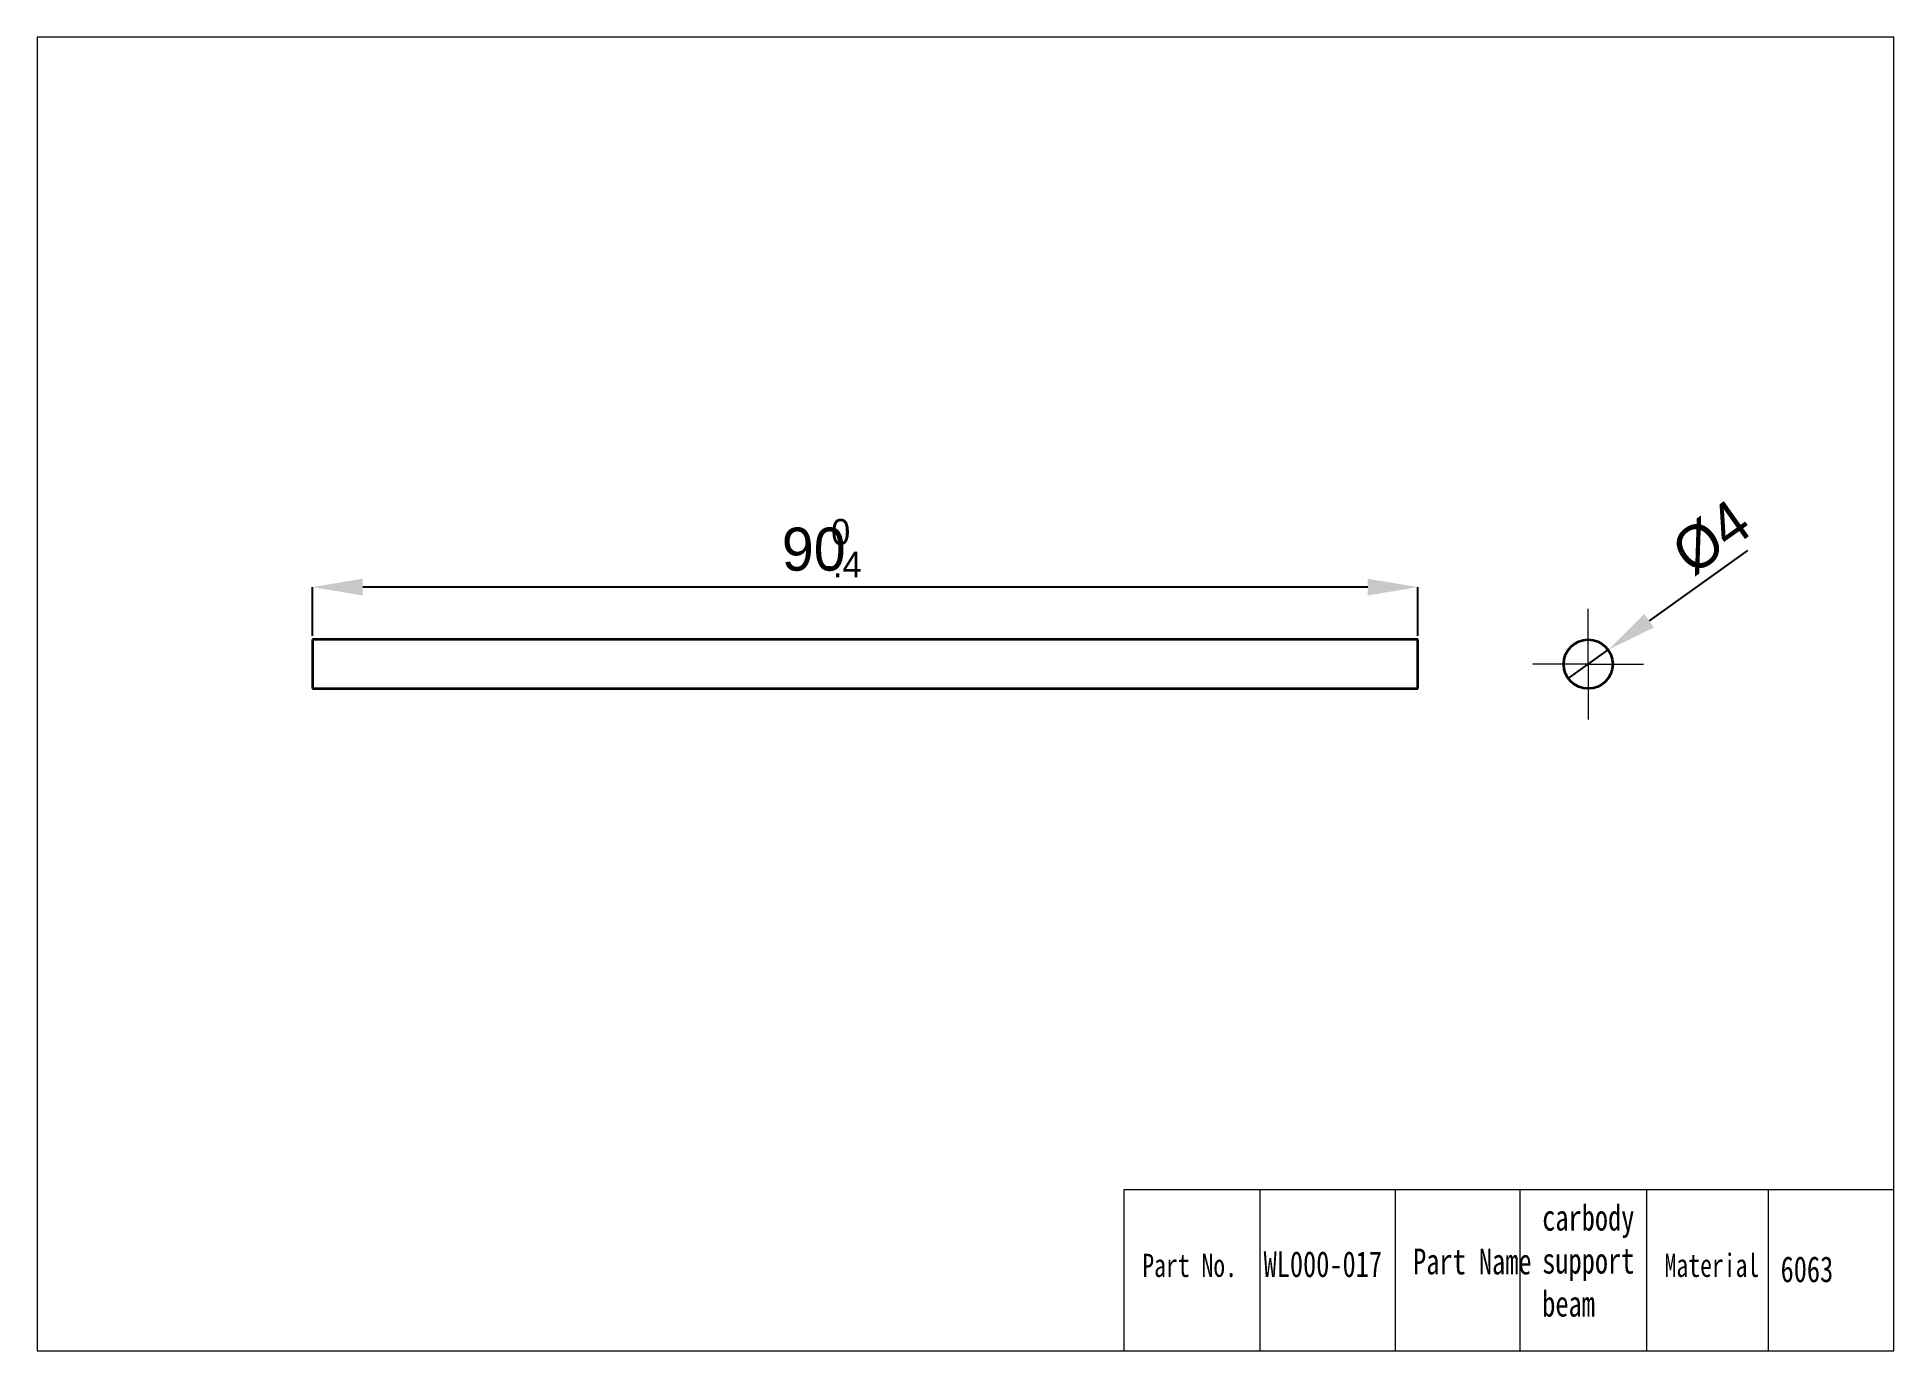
# Model space of a CAD drawing. Header units: millimetres. Extents: x 16 to 46.3, y 13.9 to 35.3.
import ezdxf

# ---------------------------------------------------------------- set-up
doc = ezdxf.new("R2010")
doc.units = ezdxf.units.MM
doc.header["$LTSCALE"] = 0.2
doc.linetypes.add('CENTERX2', pattern=[20.32, 12.7, -2.54, 2.54, -2.54])
doc.layers.get('0').update_dxf_attribs({"lineweight": 18})
for name, color, linetype, lineweight in [('1轮廓实线层', 7, 'Continuous', 15), ('2细线层', 4, 'Continuous', 18), ('3中心线层', 1, 'CENTERX2', 18), ('尺寸线层', 3, 'Continuous', 18)]:
    doc.layers.add(name, color=color, linetype=linetype, lineweight=lineweight)
doc.styles.add('SLDTEXTSTYLE1', font='')
doc.styles.get('SLDTEXTSTYLE1').set_extended_font_data('汉仪长仿宋体')
doc.dimstyles.new('SLDDIMSTYLE0', dxfattribs={"dimtxt": 0.7, "dimasz": 0.816, "dimexe": 0, "dimexo": 0.0625, "dimgap": 0.175, "dimtad": 1, "dimlfac": 5, "dimrnd": 1e-09, "dimzin": 12, "dimdsep": 46, "dimtxsty": 'SLDTEXTSTYLE1', "dimcen": 0.09, "dimdle": 1.632, "dimadec": 0, "dimazin": 3, "dimtfac": 1, "dimtofl": 0, "dimtmove": 0, "dimatfit": 3, "dimfxl": 1, "dimfrac": 2, "dimtolj": 1, "dimarcsym": 0})
doc.dimstyles.new('SLDDIMSTYLE1', dxfattribs={"dimtxt": 0.7, "dimasz": 0.816, "dimexe": 0, "dimexo": 0.0625, "dimgap": 0.175, "dimtad": 1, "dimlfac": 5, "dimrnd": 1e-09, "dimzin": 12, "dimdsep": 46, "dimtxsty": 'SLDTEXTSTYLE1', "dimblk1": 'NONE', "dimsah": 1, "dimcen": 0, "dimdle": 1.632, "dimadec": 0, "dimazin": 3, "dimtfac": 1, "dimtmove": 0, "dimatfit": 3, "dimldrblk": 'NONE', "dimfxl": 1, "dimfrac": 2, "dimtolj": 1, "dimarcsym": 0})

# ---------------------------------------------------------------- blocks, each defined once
blk = doc.blocks.new('*X5')
at = {"layer": '2细线层', "color": 0, "linetype": 'Continuous', "lineweight": 0, "char_height": 0.7, "attachment_point": 1, "style": 'SLDTEXTSTYLE1'}
for s, insert, width in [('90', (28.161, 27.27), 5.30139), ('{\\H0.6x; 0}', (28.808, 27.41), 2.7108), ('{\\H0.6x;-.4}', (28.808, 26.88), 2.7108)]:
    blk.add_mtext(s, dxfattribs=dict(at, insert=insert, width=width))
blk = doc.blocks.new('*X4')
at = {"layer": '2细线层', "linetype": 'Continuous'}
for points in [[(21.336, 26.438), (21.336, 26.166), (20.52, 26.302)], [(37.704, 26.438), (37.704, 26.166), (38.52, 26.302)]]:
    blk.add_hatch(color=0, dxfattribs=at).paths.add_polyline_path(points, flags=0)
at = {"layer": '2细线层', "color": 0, "linetype": 'Continuous', "lineweight": -2}
for p, q in [((20.52, 25.511), (20.52, 26.302)), ((37.704, 26.302), (21.336, 26.302)), ((38.52, 25.511), (38.52, 26.302))]:
    blk.add_line(p, q, dxfattribs=at)
at = {"layer": '2细线层', "color": 0, "linetype": 'Continuous', "lineweight": 0}
blk.add_blockref('*X5', (0, 0), dxfattribs=at)
blk = doc.blocks.new('*X6')
at = {"layer": '2细线层', "linetype": 'Continuous'}
blk.add_hatch(color=0, dxfattribs=at).paths.add_polyline_path([(42.207, 25.865), (42.365, 25.644), (41.621, 25.281)], flags=0)
at = {"layer": '2细线层', "color": 0, "linetype": 'Continuous', "lineweight": -2}
for p, q in [((43.891, 26.9), (42.286, 25.755)), ((40.97, 24.816), (41.621, 25.281))]:
    blk.add_line(p, q, dxfattribs=at)
at = {"layer": '2细线层', "color": 0, "linetype": 'Continuous', "lineweight": 0, "insert": (42.584, 27.043), "char_height": 0.7, "width": 2.3711, "attachment_point": 1, "rotation": 35.5026, "style": 'SLDTEXTSTYLE1'}
blk.add_mtext('%%C4', dxfattribs=at)
blk = doc.blocks.new('_NONE')
blk = doc.blocks.new('SW_CENTERMARKSYMBOL_0')
at = {"layer": '3中心线层', "color": 0, "linetype": 'CENTERX2', "lineweight": 0}
for p, q in [((0, 0.5), (0, 0.9)), ((0, 0), (0, 0.5)), ((-0.5, 0), (-0.9, 0)), ((0, 0), (-0.5, 0)), ((0, 0), (0, -0.5)), ((0, 0), (0.5, 0)), ((0.5, 0), (0.9, 0)), ((0, -0.5), (0, -0.9))]:
    blk.add_line(p, q, dxfattribs=at)

msp = doc.modelspace()

# ---------------------------------------------------------------- linework, layer by layer
for p, q in [((46.2731, 35.2537), (16.0331, 35.2537)), ((16.0331, 35.2537), (16.0331, 13.8697)), ((46.2731, 13.8697), (46.2731, 35.2537)), ((46.2731, 16.4885), (33.7318, 16.4885)), ((33.7318, 16.4885), (33.7318, 13.8697)), ((35.9475, 16.4885), (35.9475, 13.8697)), ((38.1498, 16.4885), (38.1498, 13.8697)), ((40.1832, 16.4885), (40.1832, 13.8697)), ((42.2464, 16.4885), (42.2464, 13.8697)), ((44.2274, 16.4885), (44.2274, 13.8697)), ((46.2731, 13.8697), (46.2731, 16.4885)), ((16.0331, 13.8697), (46.2731, 13.8697)), ((34.7767, 13.8697), (46.2731, 13.8697))]:
    msp.add_line(p, q)
at = {"layer": '1轮廓实线层', "linetype": 'Continuous', "lineweight": 35}
for p, q in [((38.5196, 25.4486), (20.5196, 25.4486)), ((20.5196, 25.4486), (20.5196, 25.0486)), ((38.5196, 25.0486), (38.5196, 25.4486)), ((20.5196, 25.0486), (20.5196, 24.6486)), ((38.5196, 24.6486), (38.5196, 25.0486)), ((20.5196, 24.6486), (38.5196, 24.6486))]:
    msp.add_line(p, q, dxfattribs=at)
msp.add_circle((41.2957, 25.0486), 0.4, dxfattribs=at)

# ---------------------------------------------------------------- block references
at = {"layer": '3中心线层', "color": 1, "linetype": 'CENTERX2', "lineweight": 0}
msp.add_blockref('SW_CENTERMARKSYMBOL_0', (41.2957, 25.0486), dxfattribs=at)

# ---------------------------------------------------------------- texts
at = {"attachment_point": 1}
for s, width, gutter_width, heights, insert, char_height in [('{\\fHYSWLongFangSong|b1|i0|c134|p2;Part No.}', 24.366564, 17.5, [3.5], (34.0323, 15.451), 0.378), ('{\\fHYSWLongFangSong|b1|i0|c134|p2;Part Name  }', 68.540777, 35, [0], (38.4436, 15.5353), 0.42), ('{\\fHYSWLongFangSong|b1|i0|c134|p2;Material}', 24.366564, 17.5, [3.5], (42.5386, 15.451), 0.378)]:
    msp.add_mtext_dynamic_manual_height_columns(s, width=width, gutter_width=gutter_width, heights=heights, dxfattribs=dict(at, insert=insert, char_height=char_height))
at = {"layer": '尺寸线层', "char_height": 0.42, "attachment_point": 1}
for s, insert, width in [('{\\fHYSWLongFangSong|b1|i0|c134|p2;\\C7; carbody \\P support  \\P beam}', (40.3322, 16.248), 1.939219), ('{\\fhyswlongfangsong|b1|i0|c134|p2;\\C7;WL000-017}', (36.0079, 15.491), 2.136252), ('{\\fhyswlongfangsong|b1|i0|c134|p2;\\C7;6063}', (44.4285, 15.408), 1.151087)]:
    msp.add_mtext(s, dxfattribs=dict(at, insert=insert, width=width))

# ---------------------------------------------------------------- dimensions: what is measured, and where the dimension line sits
at = {"layer": '2细线层', "color": 4, "linetype": 'Continuous', "lineweight": 0}
dim = msp.add_diameter_dim_2p(p1=(40.97, 24.8163), p2=(41.6213, 25.2809), dimstyle='SLDDIMSTYLE1', override={"dimpost": '%%C<>', "dimsah": 1, "dimtzin": 12}, dxfattribs=at)
dim.commit()
dim.dimension.update_dxf_attribs({"geometry": '*X6', "text_midpoint": (44.0197, 26.9918), "dimtype": 163})
dim = msp.add_linear_dim(base=(20.5196, 26.3022), p1=(38.5196, 25.4486), p2=(20.5196, 25.4486), angle=0, dimstyle='SLDDIMSTYLE0', override={"dimsah": 1, "dimtol": 1, "dimtp": 0, "dimtm": 0.4, "dimtfac": 0.6, "dimtdec": 1, "dimtzin": 12}, dxfattribs=at)
dim.commit()
dim.dimension.update_dxf_attribs({"geometry": '*X4', "text_midpoint": (28.8234, 26.3022), "dimtype": 160})

doc.saveas('drawing.dxf')
